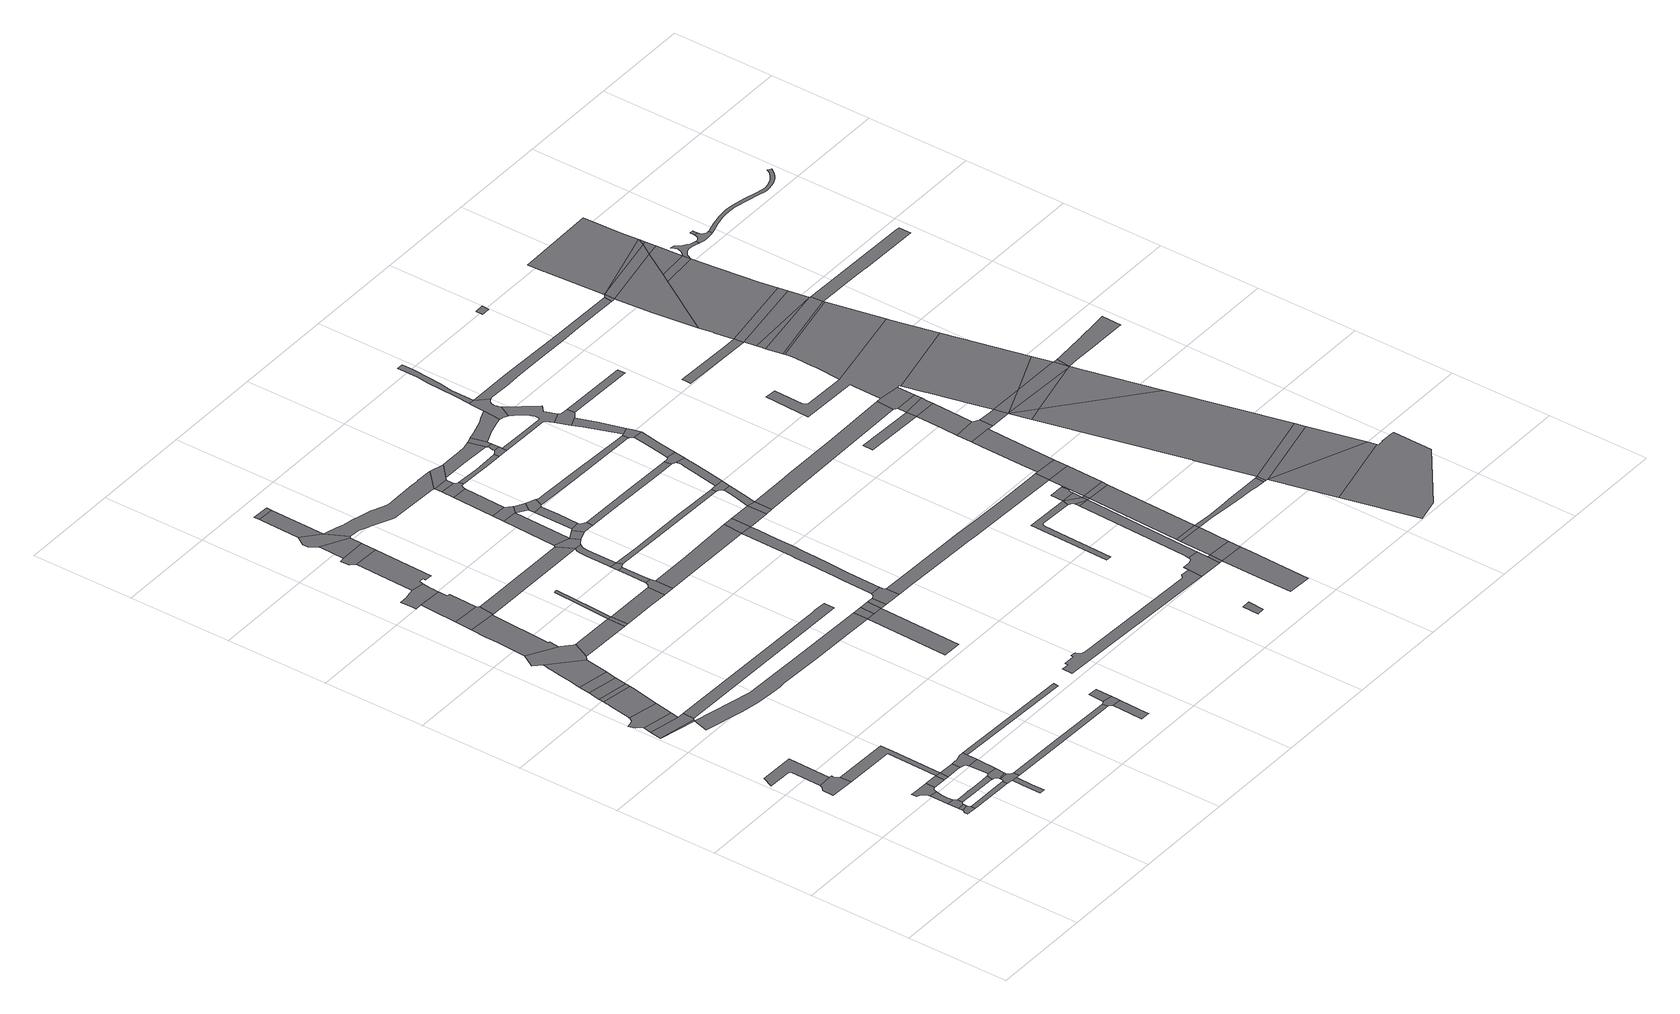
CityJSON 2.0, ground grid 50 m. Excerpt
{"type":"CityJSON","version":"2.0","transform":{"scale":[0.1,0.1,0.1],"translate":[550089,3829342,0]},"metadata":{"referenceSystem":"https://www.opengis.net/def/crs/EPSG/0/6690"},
"CityObjects":{
"road1":{"type":"Road","attributes":{"RoadStructureAttribute.sectionType":"1"},"geometry":[{"type":"MultiSurface","lod":"1","boundaries":[[[0,1,2,3,4,5,6,7]]]}]},
"road2":{"type":"Road","geometry":[{"type":"MultiSurface","lod":"1","boundaries":[[[8,9,10,7,6,11,12,13,14,15,16]]]}]},
"road3":{"type":"Road","geometry":[{"type":"MultiSurface","lod":"1","boundaries":[[[17,18,19,20,21,22,23,24]]]}]},
"road4":{"type":"Road","attributes":{"RoadStructureAttribute.sectionType":"1"},"geometry":[{"type":"MultiSurface","lod":"1","boundaries":[[[25,26,19,18]]]}]},
"road5":{"type":"Road","geometry":[{"type":"MultiSurface","lod":"1","boundaries":[[[27,26,25,28,29,30,31,32]]]}]},
"road6":{"type":"Road","attributes":{"RoadStructureAttribute.sectionType":"1"},"geometry":[{"type":"MultiSurface","lod":"1","boundaries":[[[33,34,27,32,35,36,37,38]]]}]},
"road7":{"type":"Road","geometry":[{"type":"MultiSurface","lod":"1","boundaries":[[[39,40,41,42,43,44,33,38,45,46,47,48,49]]]}]},
"road8":{"type":"Road","attributes":{"RoadStructureAttribute.sectionType":"1"},"geometry":[{"type":"MultiSurface","lod":"1","boundaries":[[[50,51,16,15,52,53,54,55]]]}]},
"road9":{"type":"Road","attributes":{"RoadStructureAttribute.sectionType":"1"},"geometry":[{"type":"MultiSurface","lod":"1","boundaries":[[[56,57,58]]]}]},
"road10":{"type":"Road","attributes":{"RoadStructureAttribute.sectionType":"1"},"geometry":[{"type":"MultiSurface","lod":"1","boundaries":[[[59,60,61,24,23,62,63,64,65,66]]]}]},
"road11":{"type":"Road","geometry":[{"type":"MultiSurface","lod":"1","boundaries":[[[67,56,58,68,69,70]]]}]},
"road12":{"type":"Road","attributes":{"RoadStructureAttribute.sectionType":"1"},"geometry":[{"type":"MultiSurface","lod":"1","boundaries":[[[71,49,48,72,73,74]]]}]},
"road13":{"type":"Road","geometry":[{"type":"MultiSurface","lod":"1","boundaries":[[[75,76,77,78,79,30,29,80,81,82,83,84,85]]]}]},
"road14":{"type":"Road","attributes":{"RoadStructureAttribute.sectionType":"1"},"geometry":[{"type":"MultiSurface","lod":"1","boundaries":[[[86,67,70,87]]]}]},
"road15":{"type":"Road","geometry":[{"type":"MultiSurface","lod":"1","boundaries":[[[88,89,90,91,92,93,86,87,94]]]}]},
"road16":{"type":"Road","geometry":[{"type":"MultiSurface","lod":"1","boundaries":[[[54,74,73,95,55]]]}]},
"road17":{"type":"Road","attributes":{"RoadStructureAttribute.sectionType":"1"},"geometry":[{"type":"MultiSurface","lod":"1","boundaries":[[[55,95,96,97,98]]]}]},
"road18":{"type":"Road","attributes":{"RoadStructureAttribute.sectionType":"1"},"geometry":[{"type":"MultiSurface","lod":"1","boundaries":[[[99,100,101,102,103,104,105,88,94,106,107]]]}]},
"road19":{"type":"Road","attributes":{"RoadStructureAttribute.sectionType":"1"},"geometry":[{"type":"MultiSurface","lod":"1","boundaries":[[[108,109,110,111,112,113]]]}]},
"road20":{"type":"Road","geometry":[{"type":"MultiSurface","lod":"1","boundaries":[[[114,115,85,84,116,117,118,119,120]]]}]},
"road21":{"type":"Road","geometry":[{"type":"MultiSurface","lod":"1","boundaries":[[[121,122,123,66,65,124,110,109,125,126,127,128,129,130]]]}]},
"road22":{"type":"Road","attributes":{"RoadStructureAttribute.sectionType":"1"},"geometry":[{"type":"MultiSurface","lod":"1","boundaries":[[[119,118,121,130]]]}]},
"road23":{"type":"Road","geometry":[{"type":"MultiSurface","lod":"1","boundaries":[[[131,99,107,132]]]}]},
"road24":{"type":"Road","attributes":{"RoadStructureAttribute.sectionType":"1"},"geometry":[{"type":"MultiSurface","lod":"1","boundaries":[[[133,131,132,134]]]}]},
"road25":{"type":"Road","attributes":{"RoadStructureAttribute.sectionType":"1"},"geometry":[{"type":"MultiSurface","lod":"1","boundaries":[[[135,136,114,120,137]]]}]},
"road26":{"type":"Road","geometry":[{"type":"MultiSurface","lod":"1","boundaries":[[[138,139,140,98,97,141,142,135,137,143,144]]]}]},
"road27":{"type":"Road","geometry":[{"type":"MultiSurface","lod":"1","boundaries":[[[145,133,134,146]]]}]},
"road28":{"type":"Road","attributes":{"RoadStructureAttribute.sectionType":"1"},"geometry":[{"type":"MultiSurface","lod":"1","boundaries":[[[147,148,149,150,151,152,145,146,153]]]}]},
"road29":{"type":"Road","geometry":[{"type":"MultiSurface","lod":"1","boundaries":[[[154,155,147,153,156,157,158,159,160]]]}]},
"road30":{"type":"Road","attributes":{"RoadStructureAttribute.sectionType":"1"},"geometry":[{"type":"MultiSurface","lod":"1","boundaries":[[[161,162,163,154,160,164,165,166,167]]]}]},
"road31":{"type":"Road","geometry":[{"type":"MultiSurface","lod":"1","boundaries":[[[168,169,161,167,170,171,172]]]}]},
"road32":{"type":"Road","attributes":{"RoadStructureAttribute.sectionType":"1"},"geometry":[{"type":"MultiSurface","lod":"1","boundaries":[[[173,127,126,174,175,176,177]]]}]},
"road33":{"type":"Road","attributes":{"RoadStructureAttribute.sectionType":"1"},"geometry":[{"type":"MultiSurface","lod":"1","boundaries":[[[178,179,180,181,168,172,182,183,184,185,186,187]]]}]},
"road34":{"type":"Road","attributes":{"RoadStructureAttribute.sectionType":"1"},"geometry":[{"type":"MultiSurface","lod":"1","boundaries":[[[188,157,156,189,190]]]}]},
"road35":{"type":"Road","geometry":[{"type":"MultiSurface","lod":"1","boundaries":[[[191,192,193,194,195,196,197,198,199,178,187,200,201,202,203]]]}]},
"road36":{"type":"Road","attributes":{"RoadStructureAttribute.sectionType":"1"},"geometry":[{"type":"MultiSurface","lod":"1","boundaries":[[[204,205,57,206,207,208,209,210,211,212,213,214,215]]]}]},
"road37":{"type":"Road","attributes":{"RoadStructureAttribute.sectionType":"1"},"geometry":[{"type":"MultiSurface","lod":"1","boundaries":[[[216,217,144,143]]]}]},
"road38":{"type":"Road","attributes":{"RoadStructureAttribute.sectionType":"1"},"geometry":[{"type":"MultiSurface","lod":"1","boundaries":[[[218,219,220,221,69,68]]]}]},
"road39":{"type":"Road","geometry":[{"type":"MultiSurface","lod":"1","boundaries":[[[190,189,222,223]]]}]},
"road40":{"type":"Road","attributes":{"RoadStructureAttribute.sectionType":"1"},"geometry":[{"type":"MultiSurface","lod":"1","boundaries":[[[224,225,191,203,226,227,228,229,230,231,232]]]}]},
"road41":{"type":"Road","attributes":{"RoadStructureAttribute.sectionType":"1"},"geometry":[{"type":"MultiSurface","lod":"1","boundaries":[[[233,234,235,236,237,238,239,240,190,223]]]}]},
"road42":{"type":"Road","geometry":[{"type":"MultiSurface","lod":"1","boundaries":[[[241,242,243,244,245,246,224,232]]]}]},
"road43":{"type":"Road","attributes":{"RoadStructureAttribute.sectionType":"1"},"geometry":[{"type":"MultiSurface","lod":"1","boundaries":[[[247,248,242,241,249]]]}]},
"road44":{"type":"Road","geometry":[{"type":"MultiSurface","lod":"1","boundaries":[[[250,251,252,253,254,247,249,255,256]]]}]},
"road45":{"type":"Road","attributes":{"RoadStructureAttribute.sectionType":"1"},"geometry":[{"type":"MultiSurface","lod":"1","boundaries":[[[223,222,257,258,259]]]}]},
"road46":{"type":"Road","attributes":{"RoadStructureAttribute.sectionType":"1"},"geometry":[{"type":"MultiSurface","lod":"1","boundaries":[[[260,261,262,263,264,265]]]}]},
"road47":{"type":"Road","geometry":[{"type":"MultiSurface","lod":"1","boundaries":[[[266,267,177,176,268,269,260,265,270,271]]]}]},
"road48":{"type":"Road","attributes":{"RoadStructureAttribute.sectionType":"1"},"geometry":[{"type":"MultiSurface","lod":"1","boundaries":[[[272,170,167,273,274,275,276]]]}]},
"road49":{"type":"Road","attributes":{"RoadStructureAttribute.sectionType":"1"},"geometry":[{"type":"MultiSurface","lod":"1","boundaries":[[[277,278,250,256,279]]]}]},
"road50":{"type":"Road","geometry":[{"type":"MultiSurface","lod":"1","boundaries":[[[280,281,266,271]]]}]},
"road51":{"type":"Road","geometry":[{"type":"MultiSurface","lod":"1","boundaries":[[[282,277,279,283,284]]]}]},
"road52":{"type":"Road","geometry":[{"type":"MultiSurface","lod":"1","boundaries":[[[285,286,287,259,258,288,289]]]}]},
"road53":{"type":"Road","attributes":{"RoadStructureAttribute.sectionType":"1"},"geometry":[{"type":"MultiSurface","lod":"1","boundaries":[[[290,291,286,285,292,293]]]}]},
"road54":{"type":"Road","geometry":[{"type":"MultiSurface","lod":"1","boundaries":[[[214,294,295,296,297]]]}]},
"road55":{"type":"Road","geometry":[{"type":"MultiSurface","lod":"1","boundaries":[[[298,290,293,299,300,301]]]}]},
"road56":{"type":"Road","geometry":[{"type":"MultiSurface","lod":"1","boundaries":[[[215,214,297,302]]]}]},
"road57":{"type":"Road","attributes":{"RoadStructureAttribute.sectionType":"1"},"geometry":[{"type":"MultiSurface","lod":"1","boundaries":[[[275,303,304,305,306,298,301,307,308,309]]]}]},
"road58":{"type":"Road","attributes":{"RoadStructureAttribute.sectionType":"1"},"geometry":[{"type":"MultiSurface","lod":"1","boundaries":[[[310,311,312,313,314,315,316,317,318,319,320,321,322,323,324,325,326,327,328,256,255,329,330,331,332,333,334,335,336,337,338,339,340]]]}]},
"road59":{"type":"Road","attributes":{"RoadStructureAttribute.sectionType":"1"},"geometry":[{"type":"MultiSurface","lod":"1","boundaries":[[[302,297,296,341]]]}]},
"road60":{"type":"Road","geometry":[{"type":"MultiSurface","lod":"1","boundaries":[[[342,276,275,309,343,344,345]]]}]},
"road61":{"type":"Road","attributes":{"RoadStructureAttribute.sectionType":"1"},"geometry":[{"type":"MultiSurface","lod":"1","boundaries":[[[346,341,296,347,348]]]}]},
"road62":{"type":"Road","attributes":{"RoadStructureAttribute.sectionType":"1"},"geometry":[{"type":"MultiSurface","lod":"1","boundaries":[[[349,350,351,342,345,352,353]]]}]},
"road63":{"type":"Road","attributes":{"RoadStructureAttribute.sectionType":"1"},"geometry":[{"type":"MultiSurface","lod":"1","boundaries":[[[354,345,344,355,356]]]}]},
"road64":{"type":"Road","attributes":{"RoadStructureAttribute.sectionType":"1"},"geometry":[{"type":"MultiSurface","lod":"1","boundaries":[[[357,289,288,358,359]]]}]},
"road65":{"type":"Road","geometry":[{"type":"MultiSurface","lod":"1","boundaries":[[[360,361,362,363,364,365,366,348,347,367,368,369,370]]]}]},
"road66":{"type":"Road","geometry":[{"type":"MultiSurface","lod":"1","boundaries":[[[371,372,351,350,349,353,373,374]]]}]},
"road67":{"type":"Road","geometry":[{"type":"MultiSurface","lod":"1","boundaries":[[[375,376,377,378,354,356,379,380]]]}]},
"road68":{"type":"Road","attributes":{"RoadStructureAttribute.sectionType":"1"},"geometry":[{"type":"MultiSurface","lod":"1","boundaries":[[[381,382,372,371,374,383]]]}]},
"road69":{"type":"Road","attributes":{"RoadStructureAttribute.sectionType":"1"},"geometry":[{"type":"MultiSurface","lod":"1","boundaries":[[[384,378,377,385,386]]]}]},
"road70":{"type":"Road","attributes":{"RoadStructureAttribute.sectionType":"1"},"geometry":[{"type":"MultiSurface","lod":"1","boundaries":[[[387,373,353,388,389]]]}]},
"road71":{"type":"Road","geometry":[{"type":"MultiSurface","lod":"1","boundaries":[[[390,382,381,383,391,392,393,394,395,396]]]}]},
"road72":{"type":"Road","geometry":[{"type":"MultiSurface","lod":"1","boundaries":[[[389,388,384,386,397,398,399]]]}]},
"road73":{"type":"Road","attributes":{"RoadStructureAttribute.sectionType":"1"},"geometry":[{"type":"MultiSurface","lod":"1","boundaries":[[[400,390,396,401,402]]]}]},
"road74":{"type":"Road","attributes":{"RoadStructureAttribute.sectionType":"1"},"geometry":[{"type":"MultiSurface","lod":"1","boundaries":[[[358,403,404,405,406,407,408,409,360,370,410,411,412,413,414,415,416,417,418,419,420]]]}]},
"road75":{"type":"Road","attributes":{"RoadStructureAttribute.sectionType":"1"},"geometry":[{"type":"MultiSurface","lod":"1","boundaries":[[[421,422,301,300,423,424,425,426]]]}]},
"road76":{"type":"Road","geometry":[{"type":"MultiSurface","lod":"1","boundaries":[[[340,339,427,400,402,428,429,430]]]}]},
"road77":{"type":"Road","attributes":{"RoadStructureAttribute.sectionType":"1"},"geometry":[{"type":"MultiSurface","lod":"1","boundaries":[[[431,432,433,434,435,436,437,438,439,440,441,442,443,444,445]]]}]},
"road78":{"type":"Road","geometry":[{"type":"MultiSurface","lod":"1","boundaries":[[[359,358,420,446]]]}]},
"road79":{"type":"Road","attributes":{"RoadStructureAttribute.sectionType":"1"},"geometry":[{"type":"MultiSurface","lod":"1","boundaries":[[[447,394,393,448,449,450]]]}]},
"road80":{"type":"Road","attributes":{"RoadStructureAttribute.sectionType":"1"},"geometry":[{"type":"MultiSurface","lod":"1","boundaries":[[[451,452,453,454,455,430,429,456,457,458]]]}]},
"road81":{"type":"Road","attributes":{"RoadStructureAttribute.sectionType":"1"},"geometry":[{"type":"MultiSurface","lod":"1","boundaries":[[[459,380,379,460,461,462,463]]]}]},
"road82":{"type":"Road","attributes":{"RoadStructureAttribute.sectionType":"1"},"geometry":[{"type":"MultiSurface","lod":"1","boundaries":[[[446,420,464,465]]]}]},
"road83":{"type":"Road","geometry":[{"type":"MultiSurface","lod":"1","boundaries":[[[465,464,466,467]]]}]},
"road84":{"type":"Road","attributes":{"RoadStructureAttribute.sectionType":"1"},"geometry":[{"type":"MultiSurface","lod":"1","boundaries":[[[468,469,470,471,399,398,472,473,474,475,476]]]}]},
"road85":{"type":"Road","geometry":[{"type":"MultiSurface","lod":"1","boundaries":[[[477,478,479,450,449,480,481]]]}]},
"road86":{"type":"Road","attributes":{"RoadStructureAttribute.sectionType":"1"},"geometry":[{"type":"MultiSurface","lod":"1","boundaries":[[[482,483,484,485,478,477]]]}]},
"road87":{"type":"Road","geometry":[{"type":"MultiSurface","lod":"1","boundaries":[[[486,487,488,489]]]}]},
"road88":{"type":"Road","geometry":[{"type":"MultiSurface","lod":"1","boundaries":[[[490,491,492,451,458,483,482,493]]]}]},
"road89":{"type":"Road","attributes":{"RoadStructureAttribute.sectionType":"1"},"geometry":[{"type":"MultiSurface","lod":"1","boundaries":[[[494,495,496,465,467,497,498]]]}]},
"road90":{"type":"Road","geometry":[{"type":"MultiSurface","lod":"1","boundaries":[[[499,426,425,500,501,502,494,498,503,504,505]]]}]},
"road91":{"type":"Road","attributes":{"RoadStructureAttribute.sectionType":"1"},"geometry":[{"type":"MultiSurface","lod":"1","boundaries":[[[506,507,508,509,510,511,512,513,368,367,514,515,516,517,518,519,520,521]]]}]},
"road92":{"type":"Road","attributes":{"RoadStructureAttribute.sectionType":"1"},"geometry":[{"type":"MultiSurface","lod":"1","boundaries":[[[522,523,524,525,526,490,493,527,528,529,530,531]]]}]},
"road93":{"type":"Road","attributes":{"RoadStructureAttribute.sectionType":"1"},"geometry":[{"type":"MultiSurface","lod":"1","boundaries":[[[532,533,534,535,505,504,536,537,538,539,540,541,542]]]}]},
"road94":{"type":"Road","geometry":[{"type":"MultiSurface","lod":"1","boundaries":[[[543,544,545,463,462,546,532,542,547]]]}]},
"road95":{"type":"Road","attributes":{"RoadStructureAttribute.sectionType":"1"},"geometry":[{"type":"MultiSurface","lod":"1","boundaries":[[[548,549,550,551,552,553,554,555,556,557,558,559,481,480,560,561,562,563,564,565]]]}]},
"road96":{"type":"Road","attributes":{"RoadStructureAttribute.sectionType":"1"},"geometry":[{"type":"MultiSurface","lod":"1","boundaries":[[[566,567,568,569,570,445,444,571,572,573]]]}]},
"road97":{"type":"Road","attributes":{"RoadStructureAttribute.sectionType":"1"},"geometry":[{"type":"MultiSurface","lod":"1","boundaries":[[[574,575,576,543,547,577,578]]]}]},
"road98":{"type":"Road","geometry":[{"type":"MultiSurface","lod":"1","boundaries":[[[579,580,522,531,581,582,552,551,583,584,585,586,587,588,589,590,591]]]}]},
"road99":{"type":"Road","geometry":[{"type":"MultiSurface","lod":"1","boundaries":[[[572,571,592,593]]]}]},
"road100":{"type":"Road","attributes":{"RoadStructureAttribute.sectionType":"1"},"geometry":[{"type":"MultiSurface","lod":"1","boundaries":[[[592,594,595,596,597,598]]]}]},
"road101":{"type":"Road","attributes":{"RoadStructureAttribute.sectionType":"1"},"geometry":[{"type":"MultiSurface","lod":"1","boundaries":[[[599,600,601,602,603,604,605,606]]]}]},
"road102":{"type":"Road","attributes":{"RoadStructureAttribute.sectionType":"1"},"geometry":[{"type":"MultiSurface","lod":"1","boundaries":[[[607,608,609,610,611,612]]]}]},
"road103":{"type":"Road","geometry":[{"type":"MultiSurface","lod":"1","boundaries":[[[613,612,611,476,475,614,615,574,578]]]}]},
"road104":{"type":"Road","geometry":[{"type":"MultiSurface","lod":"1","boundaries":[[[616,565,564,609,608,617,618,619]]]}]},
"road105":{"type":"Road","attributes":{"RoadStructureAttribute.sectionType":"1"},"geometry":[{"type":"MultiSurface","lod":"1","boundaries":[[[620,621,622,623,624,625,626,627,628,629,630,631,632,579,591]]]}]},
"road106":{"type":"Road","geometry":[{"type":"MultiSurface","lod":"1","boundaries":[[[593,592,598,633]]]}]},
"road107":{"type":"Road","attributes":{"RoadStructureAttribute.sectionType":"1"},"geometry":[{"type":"MultiSurface","lod":"1","boundaries":[[[634,635,566,573,636,637]]]}]},
"road108":{"type":"Road","attributes":{"RoadStructureAttribute.sectionType":"1"},"geometry":[{"type":"MultiSurface","lod":"1","boundaries":[[[638,593,633,639,640]]]}]},
"road109":{"type":"Road","geometry":[{"type":"MultiSurface","lod":"1","boundaries":[[[641,638,640,642]]]}]},
"road110":{"type":"Road","attributes":{"RoadStructureAttribute.sectionType":"1"},"geometry":[{"type":"MultiSurface","lod":"1","boundaries":[[[643,644,645,467,466,646,647,648]]]}]},
"road111":{"type":"Road","attributes":{"RoadStructureAttribute.sectionType":"1"},"geometry":[{"type":"MultiSurface","lod":"1","boundaries":[[[606,605,649,650,651,637,652]]]}]},
"road112":{"type":"Road","geometry":[{"type":"MultiSurface","lod":"1","boundaries":[[[651,634,637]]]}]},
"road113":{"type":"Road","geometry":[{"type":"MultiSurface","lod":"1","boundaries":[[[606,652,653]]]}]},
"road114":{"type":"Road","attributes":{"RoadStructureAttribute.sectionType":"1"},"geometry":[{"type":"MultiSurface","lod":"1","boundaries":[[[654,641,642,655]]]}]},
"road115":{"type":"Road","geometry":[{"type":"MultiSurface","lod":"1","boundaries":[[[656,657,658,659,606,653]]]}]},
"road116":{"type":"Road","attributes":{"RoadStructureAttribute.sectionType":"1"},"geometry":[{"type":"MultiSurface","lod":"1","boundaries":[[[652,637,654,660]]]}]},
"road117":{"type":"Road","attributes":{"RoadStructureAttribute.sectionType":"1"},"geometry":[{"type":"MultiSurface","lod":"1","boundaries":[[[661,662,663,619,618]]]}]},
"road118":{"type":"Road","geometry":[{"type":"MultiSurface","lod":"1","boundaries":[[[660,654,655,664]]]}]},
"road119":{"type":"Road","attributes":{"RoadStructureAttribute.sectionType":"1"},"geometry":[{"type":"MultiSurface","lod":"1","boundaries":[[[520,660,664,665]]]}]},
"road120":{"type":"Road","geometry":[{"type":"MultiSurface","lod":"1","boundaries":[[[521,520,665,666,667]]]}]},
"road121":{"type":"Road","attributes":{"RoadStructureAttribute.sectionType":"1"},"geometry":[{"type":"MultiSurface","lod":"1","boundaries":[[[668,669,670,671,672,673,642,640,674,675,676,677,678,679,680,681]]]}]},
"road122":{"type":"Road","attributes":{"RoadStructureAttribute.sectionType":"1"},"geometry":[{"type":"MultiSurface","lod":"1","boundaries":[[[682,683,684,685]]]}]},
"road123":{"type":"Road","attributes":{"RoadStructureAttribute.sectionType":"1"},"geometry":[{"type":"MultiSurface","lod":"1","boundaries":[[[686,687,688,689,667,666,690,691]]]}]},
"road124":{"type":"Road","attributes":{"RoadStructureAttribute.sectionType":"1"},"geometry":[{"type":"MultiSurface","lod":"1","boundaries":[[[692,693,591,590,694,695,696,697,698,699,700,701,702,703]]]}]},
"road125":{"type":"Road","geometry":[{"type":"MultiSurface","lod":"1","boundaries":[[[704,705,686,691,706,707,708]]]}]},
"road126":{"type":"Road","attributes":{"RoadStructureAttribute.sectionType":"1"},"geometry":[{"type":"MultiSurface","lod":"1","boundaries":[[[684,709,705,704,710,711,712]]]}]},
"road127":{"type":"Road","geometry":[{"type":"MultiSurface","lod":"1","boundaries":[[[713,714,685,684,712]]]}]},
"road128":{"type":"Road","attributes":{"RoadStructureAttribute.sectionType":"1"},"geometry":[{"type":"MultiSurface","lod":"1","boundaries":[[[715,681,680,716]]]}]},
"road129":{"type":"Road","attributes":{"RoadStructureAttribute.sectionType":"1"},"geometry":[{"type":"MultiSurface","lod":"1","boundaries":[[[717,685,714,718]]]}]},
"road130":{"type":"Road","attributes":{"RoadStructureAttribute.sectionType":"1"},"geometry":[{"type":"MultiSurface","lod":"1","boundaries":[[[719,720,721,722,723,724,725]]]}]},
"road131":{"type":"Road","geometry":[{"type":"MultiSurface","lod":"1","boundaries":[[[726,727,648,647,717,718,728]]]}]},
"road132":{"type":"Road","geometry":[{"type":"MultiSurface","lod":"1","boundaries":[[[729,730,731,732,733]]]}]},
"road133":{"type":"Road","attributes":{"RoadStructureAttribute.sectionType":"1"},"geometry":[{"type":"MultiSurface","lod":"1","boundaries":[[[734,708,707,735,736,737]]]}]},
"road134":{"type":"Road","geometry":[{"type":"MultiSurface","lod":"1","boundaries":[[[738,736,739,740,741]]]}]},
"road135":{"type":"Road","attributes":{"RoadStructureAttribute.sectionType":"1"},"geometry":[{"type":"MultiSurface","lod":"1","boundaries":[[[737,736,742]]]}]},
"road136":{"type":"Road","geometry":[{"type":"MultiSurface","lod":"1","boundaries":[[[743,744,745,746,747,748,749,726,728,750,751,752,753,754,755,756]]]}]},
"road137":{"type":"Road","attributes":{"function":"1"},"geometry":[{"type":"MultiSurface","lod":"1","boundaries":[[[757,758,759,760]]]}]},
"road138":{"type":"Road","geometry":[{"type":"MultiSurface","lod":"1","boundaries":[[[761,762,763,759,758,764,765,766,767,768,769]]]}]},
"road139":{"type":"Road","geometry":[{"type":"MultiSurface","lod":"1","boundaries":[[[770,715,716,757,771]]]}]},
"road140":{"type":"Road","attributes":{"function":"2","RoadStructureAttribute.sectionType":"1"},"geometry":[{"type":"MultiSurface","lod":"1","boundaries":[[[771,757,760]]]}]},
"road141":{"type":"Road","attributes":{"function":"1"},"geometry":[{"type":"MultiSurface","lod":"1","boundaries":[[[741,740,739,772,773,715,770,774]]]}]},
"road142":{"type":"Road","geometry":[{"type":"MultiSurface","lod":"1","boundaries":[[[736,738,741,775,776]]]}]},
"road143":{"type":"Road","attributes":{"RoadStructureAttribute.sectionType":"1"},"geometry":[{"type":"MultiSurface","lod":"1","boundaries":[[[777,778,703,702,779,780]]]}]},
"road144":{"type":"Road","geometry":[{"type":"MultiSurface","lod":"1","boundaries":[[[742,736,776,781,782]]]}]},
"road145":{"type":"Road","attributes":{"function":"1"},"geometry":[{"type":"MultiSurface","lod":"1","boundaries":[[[753,752,783,784,785,786,737,742,787]]]}]},
"road146":{"type":"Road","geometry":[{"type":"MultiSurface","lod":"1","boundaries":[[[788,789,777]]]}]},
"road147":{"type":"Road","attributes":{"function":"2"},"geometry":[{"type":"MultiSurface","lod":"1","boundaries":[[[776,775,741,774,790,791,792]]]}]},
"road148":{"type":"Road","attributes":{"function":"1"},"geometry":[{"type":"MultiSurface","lod":"1","boundaries":[[[793,794,795,796,797,798,799,756,755]]]}]},
"road149":{"type":"Road","attributes":{"function":"1"},"geometry":[{"type":"MultiSurface","lod":"1","boundaries":[[[800,801,794,793]]]}]},
"road150":{"type":"Road","attributes":{"RoadStructureAttribute.sectionType":"1"},"geometry":[{"type":"MultiSurface","lod":"1","boundaries":[[[802,803,804,801,800,805]]]}]},
"road151":{"type":"Road","geometry":[{"type":"MultiSurface","lod":"1","boundaries":[[[802,806,807,803]]]}]},
"road152":{"type":"Road","attributes":{"function":"2"},"geometry":[{"type":"MultiSurface","lod":"1","boundaries":[[[787,742,782]]]}]},
"road153":{"type":"Road","attributes":{"function":"2","RoadStructureAttribute.sectionType":"1"},"geometry":[{"type":"MultiSurface","lod":"1","boundaries":[[[808,809,806,802]]]}]},
"road154":{"type":"Road","geometry":[{"type":"MultiSurface","lod":"1","boundaries":[[[810,725,724,809,808]]]}]},
"road155":{"type":"Road","geometry":[{"type":"MultiSurface","lod":"1","boundaries":[[[811,780,812,813,814,815,816]]]}]},
"road156":{"type":"Road","attributes":{"function":"2"},"geometry":[{"type":"MultiSurface","lod":"1","boundaries":[[[817,818,819,820,815,814,821,822,823,725,810]]]}]},
"road157":{"type":"Road","geometry":[{"type":"MultiSurface","lod":"1","boundaries":[[[781,776,792]]]}]},
"road158":{"type":"Road","attributes":{"RoadStructureAttribute.sectionType":"1"},"geometry":[{"type":"MultiSurface","lod":"1","boundaries":[[[824,825,782,781,826]]]}]},
"road159":{"type":"Road","geometry":[{"type":"MultiSurface","lod":"1","boundaries":[[[827,788,777,780,811,828]]]}]},
"road160":{"type":"Road","attributes":{"function":"1"},"geometry":[{"type":"MultiSurface","lod":"1","boundaries":[[[829,788,827]]]}]},
"road161":{"type":"Road","attributes":{"function":"1"},"geometry":[{"type":"MultiSurface","lod":"1","boundaries":[[[830,831,832,833,834,835,836,837,789,788,829]]]}]},
"road162":{"type":"Road","attributes":{"RoadStructureAttribute.sectionType":"1"},"geometry":[{"type":"MultiSurface","lod":"1","boundaries":[[[838,816,815,820]]]}]},
"road163":{"type":"Road","geometry":[{"type":"MultiSurface","lod":"1","boundaries":[[[839,811,816,838]]]}]},
"road164":{"type":"Road","attributes":{"RoadStructureAttribute.sectionType":"1"},"geometry":[{"type":"MultiSurface","lod":"1","boundaries":[[[840,841,842,843,844,845,846,847,848,826,781,849,850,851,852,853]]]}]},
"road165":{"type":"Road","geometry":[{"type":"MultiSurface","lod":"1","boundaries":[[[854,827,828,811,839]]]}]},
"road166":{"type":"Road","geometry":[{"type":"MultiSurface","lod":"1","boundaries":[[[829,827,854]]]}]},
"road167":{"type":"Road","geometry":[{"type":"MultiSurface","lod":"1","boundaries":[[[855,856,857,858,859,860,861,862,863,864,865,866,867,868,869,838,820,870,871,872,873,874,875,876,877,878,879]]]}]},
"road168":{"type":"Road","geometry":[{"type":"MultiSurface","lod":"1","boundaries":[[[880,881,882,883,884,885,886,887,888,889,879,878,890,891,892,893,894,895,896,897,898,899,900,901,902,903,904]]]}]},
"road169":{"type":"Road","geometry":[{"type":"MultiSurface","lod":"1","boundaries":[[[905,906,907,880,904]]]}]},
"road170":{"type":"Road","attributes":{"RoadStructureAttribute.sectionType":"1"},"geometry":[{"type":"MultiSurface","lod":"1","boundaries":[[[908,909,910,805,800,911,912,913,914,915,916]]]}]},
"road171":{"type":"Road","attributes":{"RoadStructureAttribute.sectionType":"1"},"geometry":[{"type":"MultiSurface","lod":"1","boundaries":[[[917,918,919,920,921,922,923,924,925,926,927,928,929,930,931,932,933,934,935,895,894,936,937,938,939,940,941,942,943,944,945,946,947,948,949,950,951,952,953]]]}]}
},
"vertices":[
[214,1136,0],[43,1141,0],[19,1085,0],[132,1082,0],[142,1077,0],[144,1071,0],[140,922,0],[207,925,0],
[222,905,0],[220,912,0],[221,923,0],[135,910,0],[118,894,0],[116,839,0],[182,836,0],[235,834,0],[236,889,0],
[387,340,0],[384,348,0],[351,342,0],[349,336,0],[343,332,0],[343,312,0],[391,310,0],[392,333,0],
[386,365,0],[351,365,0],
[351,419,0],[388,374,0],[397,378,0],[395,404,0],[390,410,0],[386,418,0],
[352,512,0],[352,472,0],[383,441,0],[383,447,0],[383,474,0],[389,506,0],
[352,579,0],[316,580,0],[315,554,0],[328,549,0],[340,539,0],[348,528,0],[392,519,0],[393,521,0],[398,529,0],[409,532,0],[411,577,0],
[510,823,0],[511,883,0],[485,829,0],[485,823,0],[480,577,0],[505,574,0],
[12,1650,0],[195,1608,0],[197,1615,0],
[531,330,0],[509,330,0],[403,332,0],[417,309,0],[516,307,0],[560,306,0],[610,305,0],[610,328,0],
[24,1709,0],[208,1623,0],[209,1677,0],[173,1678,0],
[421,577,0],[454,531,0],[477,531,0],[477,575,0],
[567,402,0],[502,403,0],[468,404,0],[437,404,0],[405,405,0],[473,376,0],[487,376,0],[502,375,0],[594,373,0],[597,373,0],[603,402,0],
[33,1749,0],[181,1720,0],
[52,1838,0],[40,1820,0],[32,1816,0],[3,1809,0],[11,1776,0],[25,1764,0],[199,1809,0],
[504,530,0],
[566,529,0],[584,529,0],[586,571,0],
[78,1992,0],[75,1972,0],[74,1966,0],[71,1950,0],[67,1928,0],[54,1848,0],[52,1840,0],[227,1951,0],[229,1966,0],
[665,221,0],[667,299,0],[640,299,0],[639,243,0],[637,155,0],[664,154,0],
[617,408,0],[612,404,0],[611,371,0],[619,360,0],[620,350,0],[663,359,0],[665,405,0],
[621,347,0],[620,335,0],[616,330,0],[635,304,0],[673,299,0],[686,299,0],[687,327,0],[674,333,0],[668,338,0],[664,346,0],
[82,2018,0],[234,1992,0],
[92,2076,0],[244,2050,0],
[616,506,0],[618,417,0],[670,504,0],
[652,581,0],[616,570,0],[608,571,0],[601,525,0],[611,521,0],[672,555,0],[673,580,0],
[102,2132,0],[254,2105,0],
[138,2343,0],[130,2310,0],[130,2307,0],[124,2268,0],[120,2246,0],[112,2191,0],[274,2221,0],
[144,2445,0],[103,2379,0],[291,2236,0],[332,2320,0],[325,2327,0],[282,2365,0],[277,2369,0],
[159,2730,0],[153,2649,0],[152,2590,0],[281,2418,0],[275,2418,0],[292,2721,0],[299,2720,0],
[164,2816,0],[162,2787,0],[307,2796,0],[305,2798,0],[298,2807,0],
[977,320,0],[1005,290,0],[1275,285,0],[1292,286,0],[1287,313,0],
[174,3001,0],[168,2881,0],[167,2863,0],[166,2848,0],[303,2909,0],[303,2920,0],[303,2923,0],[305,2949,0],[289,2949,0],[291,2996,0],
[545,2318,0],[553,2231,0],[555,2318,0],
[234,3089,0],[191,3082,0],[189,3082,0],[185,3081,0],[162,3080,0],[138,3078,0],[141,3021,0],[142,3001,0],[169,3002,0],[291,3007,0],[293,3029,0],[294,3041,0],[299,3080,0],
[805,1531,0],[491,1541,0],[173,1532,0],[366,1486,0],[455,1472,0],[536,1465,0],[596,1463,0],[628,1464,0],[841,1456,0],[1091,1451,0],[1190,1448,0],[1192,1520,0],
[1284,536,0],[1285,561,0],
[1171,1605,0],[1172,1659,0],[1112,1660,0],[1093,1660,0],
[573,2231,0],[575,2316,0],
[245,3383,0],[234,3094,0],[300,3090,0],[302,3102,0],[328,3102,0],[327,3088,0],[343,3088,0],[363,3087,0],[372,3379,0],
[575,2328,0],[579,2415,0],[587,2606,0],[587,2608,0],[579,2607,0],[572,2605,0],[563,2468,0],[555,2328,0],
[374,3452,0],[246,3450,0],[234,3449,0],[223,3449,0],[224,3407,0],[236,3393,0],
[251,3580,0],[250,3562,0],[376,3514,0],
[253,3691,0],[224,3645,0],[221,3642,0],[222,3617,0],[223,3615,0],[384,3519,0],[333,3620,0],
[744,2228,0],[829,2227,0],[830,2313,0],
[1307,271,0],[1304,176,0],[1302,120,0],[1349,119,0],[1349,134,0],[1354,269,0],
[1307,321,0],[1304,316,0],[1300,283,0],[1302,278,0],[1355,286,0],[1355,313,0],
[403,2795,0],[351,2720,0],[868,2715,0],[870,2715,0],[829,2791,0],
[257,3892,0],[257,3882,0],[340,3890,0],
[1356,394,0],[1310,395,0],
[257,3919,0],[341,3917,0],[259,3919,0],
[880,2338,0],[852,2338,0],[845,2323,0],[884,2227,0],[885,2313,0],
[852,2481,0],[851,2411,0],[877,2381,0],[878,2481,0],
[1178,1041,0],[1271,1038,0],[1283,1446,0],[1237,1447,0],
[852,2521,0],[883,2488,0],[898,2494,0],[890,2521,0],
[1239,1519,0],
[858,2701,0],[856,2681,0],[854,2643,0],[853,2538,0],[889,2666,0],[891,2691,0],[903,2714,0],
[906,3522,0],[901,3522,0],[864,3522,0],[862,3522,0],[840,3522,0],[825,3523,0],[660,3523,0],[630,3533,0],[585,3552,0],[583,3553,0],[527,3570,0],[517,3572,0],[492,3578,0],[482,3580,0],[434,3590,0],[416,3596,0],[403,3599,0],[351,3615,0],[336,3619,0],[395,3518,0],[441,3516,0],[486,3496,0],[489,3495,0],[496,3492,0],[588,3451,0],[605,3446,0],[624,3444,0],[837,3436,0],[847,3436,0],[855,3435,0],[945,3521,0],
[1285,1518,0],
[836,2801,0],[913,2724,0],[933,2736,0],[911,2776,0],
[1308,1517,0],[1318,1446,0],[1317,1517,0],
[869,3066,0],[868,3066,0],[846,3066,0],[911,2787,0],[922,3063,0],
[961,2802,0],[955,2744,0],[985,2754,0],
[1097,2313,0],[1363,2222,0],[1370,2316,0],
[1342,1538,0],[1341,1536,0],[1338,1530,0],[1335,1526,0],[1331,1523,0],[1324,1519,0],[1322,1518,0],[1404,1443,0],[1405,1510,0],[1398,1516,0],[1398,1538,0],
[868,3125,0],[849,3126,0],[953,3097,0],[925,3123,0],
[1035,2790,0],[1020,2802,0],[1017,2812,0],[971,2807,0],[1042,2753,0],[1043,2785,0],
[863,3333,0],[857,3333,0],[933,3330,0],
[972,3000,0],[1019,2917,0],[1018,3000,0],
[962,3089,0],[972,3030,0],[1000,3069,0],
[859,3394,0],[940,3346,0],[944,3354,0],[959,3356,0],[954,3379,0],[944,3379,0],[935,3391,0],
[1023,3007,0],[1030,3010,0],[1047,3049,0],
[861,3430,0],[937,3428,0],[937,3429,0],
[1358,1962,0],[1356,1941,0],[1354,1866,0],[1353,1812,0],[1350,1731,0],[1348,1683,0],[1343,1546,0],[1398,1572,0],[1401,1669,0],[1403,1714,0],[1408,1816,0],[1413,1926,0],[1414,1934,0],[1415,1963,0],[1415,1981,0],[1417,2081,0],[1421,2181,0],[1421,2218,0],
[1318,2510,0],[1018,2515,0],[1138,2488,0],[1443,2481,0],[1535,2480,0],[1536,2503,0],
[860,3431,0],[939,3431,0],[949,3441,0],[1013,3502,0],
[2252,575,0],[2207,578,0],[2192,561,0],[1544,586,0],[1522,589,0],[1512,605,0],[1511,614,0],[1484,616,0],[1482,603,0],[1425,604,0],[1425,588,0],[1388,590,0],[1386,539,0],[2250,505,0],[2254,602,0],
[1421,2315,0],
[1072,3373,0],[1144,3351,0],[1199,3350,0],[1199,3374,0],
[1202,3513,0],[1165,3503,0],[1130,3501,0],[1080,3503,0],[1043,3502,0],[1074,3440,0],[1202,3433,0],[1221,3432,0],
[1330,2780,0],[1185,2751,0],[1490,2742,0],[1580,2740,0],[1573,2775,0],
[1533,2219,0],[1531,2315,0],
[1570,2219,0],[1570,2306,0],
[1585,3023,0],[1313,3033,0],[1110,3041,0],[1063,3043,0],[1040,3010,0],[1310,3000,0],[1605,2993,0],[1618,2993,0],[1620,3021,0],
[1252,3389,0],[1222,3389,0],[1212,3381,0],[1251,3349,0],[1252,3372,0],
[1251,3427,0],[1226,3427,0],[1226,3419,0],[1221,3399,0],
[2221,242,0],[2180,240,0],[2176,162,0],[2213,163,0],
[1231,3521,0],[1219,3518,0],[1205,3514,0],[1251,3449,0],
[1559,2456,0],[1561,2448,0],[1554,2403,0],[1584,2375,0],[1599,2457,0],
[1550,2503,0],[1546,2475,0],[1553,2470,0],[1558,2465,0],[1600,2462,0],[1608,2501,0],[1563,2503,0],
[2377,1484,0],[2163,1486,0],[1919,1496,0],[1900,1496,0],[1796,1500,0],[1660,1504,0],[1568,1506,0],[1435,1509,0],[1501,1441,0],[1613,1438,0],[1771,1433,0],[1874,1430,0],[1918,1428,0],[2119,1421,0],[2416,1411,0],[2419,1482,0],
[1417,3588,0],[1414,3587,0],[1367,3566,0],[1342,3555,0],[1270,3532,0],[1318,3477,0],[1385,3496,0],[1390,3497,0],[1408,3501,0],[1409,3501,0],
[1600,2733,0],[1603,2710,0],[1600,2693,0],[1591,2640,0],[1624,2596,0],[1638,2678,0],[1640,2687,0],[1640,2689,0],[1643,2708,0],[1643,2710,0],[1645,2721,0],
[1607,2783,0],[1603,2778,0],[1595,2775,0],[1593,2735,0],[1653,2776,0],
[1561,3387,0],[1588,3413,0],[1536,3477,0],[1482,3544,0],[1451,3484,0],[1481,3452,0],[1504,3424,0],[1511,3402,0],[1514,3392,0],[1512,3369,0],[1497,3367,0],[1402,3368,0],[1439,3346,0],[1494,3344,0],[1502,3344,0],[1509,3339,0],[1524,3304,0],[1580,3328,0],
[2322,624,0],[2319,615,0],[2313,608,0],[2304,603,0],[2293,601,0],[2370,500,0],[2373,565,0],[2375,621,0],
[1638,2976,0],[1629,2916,0],[1613,2818,0],[1667,2874,0],[1686,2974,0],
[1422,3667,0],[1421,3658,0],[1425,3496,0],[1427,3495,0],[1478,3552,0],[1475,3565,0],[1474,3575,0],[1475,3584,0],[1478,3594,0],[1482,3603,0],[1488,3608,0],[1501,3613,0],[1451,3666,0],
[2387,500,0],[2389,563,0],
[2382,314,0],[2382,144,0],[2498,140,0],[2508,443,0],[2510,495,0],
[2118,1285,0],[2107,890,0],[2135,889,0],[2145,1240,0],[2151,1250,0],[2161,1254,0],[2322,1248,0],[2332,1278,0],
[1634,3153,0],[1601,3255,0],[1552,3235,0],[1571,3190,0],[1630,3028,0],[1668,3040,0],
[1675,3016,0],[1623,2991,0],[1630,2986,0],
[1593,3316,0],[1613,3264,0],[1630,3276,0],[1630,3315,0],
[1453,3781,0],[1464,3849,0],[1469,3916,0],[1475,3987,0],[1475,3996,0],[1476,4051,0],[1444,4050,0],[1445,4016,0],[1444,3987,0],[1443,3949,0],[1437,3886,0],[1432,3824,0],[1428,3741,0],
[2512,558,0],
[2345,1202,0],[2323,647,0],[2376,644,0],[2398,1200,0],
[2394,719,0],[2517,706,0],[2518,715,0],
[2395,741,0],[2518,738,0],
[2115,2306,0],[1812,2308,0],[1781,2307,0],[1809,2220,0],[2429,2224,0],[2435,2309,0],
[2335,1242,0],[2343,1235,0],[2346,1226,0],[2400,1229,0],
[2401,1276,0],
[2410,1200,0],[2532,1196,0],
[2402,1301,0],[2409,1301,0],[2409,1341,0],[2334,1342,0],
[2411,1229,0],
[1977,3271,0],[1976,3290,0],[1975,3309,0],
[2533,1225,0],
[2539,1407,0],
[2541,1478,0],[2431,1482,0],
[2882,729,0],[2858,728,0],[2768,730,0],[2695,729,0],[2610,731,0],[2536,736,0],[2536,714,0],[2595,711,0],[2690,704,0],[2793,695,0],[2855,691,0],[2882,689,0],[2929,685,0],[2933,729,0],
[2155,2176,0],[2153,2126,0],[2446,2116,0],[2446,2166,0],
[2439,1827,0],[2437,1771,0],[2435,1719,0],[2433,1543,0],[2549,1752,0],[2552,1824,0],
[2024,3654,0],[1674,3663,0],[1515,3616,0],[1588,3615,0],[1614,3615,0],[1712,3616,0],[1849,3613,0],[2007,3612,0],[2092,3613,0],[2217,3611,0],[2344,3610,0],[2351,3650,0],
[2553,1908,0],[2441,1902,0],[2553,1824,0],[2581,1823,0],[2582,1890,0],
[2442,1973,0],[2553,1913,0],[2555,1974,0],[2560,2113,0],
[2561,2150,0],[2562,2174,0],
[2945,729,0],[2943,683,0],
[2447,2212,0],[2562,2209,0],
[2375,3046,0],[2080,3053,0],[2079,3028,0],[2079,3008,0],[2380,3001,0],[2437,2999,0],[2434,3044,0],
[2459,2309,0],[2456,2309,0],[2564,2300,0],
[1957,4023,0],[1956,3989,0],[1977,3988,0],[1999,3988,0],[2001,4023,0],
[2651,1887,0],[2681,1822,0],[2689,1822,0],[2674,1886,0],
[2788,1739,0],[2713,1720,0],[2788,1738,0],[2789,1738,0],
[2839,1884,0],
[2254,2531,0],[2237,2549,0],[2242,2696,0],[2187,2698,0],[2179,2478,0],[2464,2469,0],[2463,2444,0],[2570,2302,0],[2578,2304,0],[2580,2294,0],[2973,2383,0],[2923,2603,0],[2920,2617,0],[2465,2524,0],
[2955,682,0],[3028,370,0],[3418,461,0],[3409,500,0],
[3450,454,0],[3427,452,0],[3420,451,0],[3114,3,0],[3228,30,0],[3525,258,0],[3528,453,0],[3522,455,0],[3450,457,0],
[3334,820,0],[3345,773,0],
[2879,1012,0],[2879,1009,0],[3199,1396,0],
[2790,1738,0],[3084,1807,0],
[2365,3661,0],[2359,3657,0],[2358,3610,0],[2366,3610,0],
[3102,1812,0],[3087,1882,0],
[2606,2182,0],[2610,2162,0],[2654,1975,0],[2672,1894,0],[3065,1979,0],
[2381,3665,0],[2365,3662,0],
[3119,1741,0],[3118,1742,0],[3103,1807,0],
[2864,2892,0],[2473,2810,0],[2477,2788,0],[2477,2758,0],[2474,2674,0],[2474,2672,0],[2474,2647,0],
[2862,2901,0],[2471,2819,0],
[2851,2962,0],[2457,2899,0],[2467,2836,0],[2857,2962,0],
[2452,2941,0],[2454,2916,0],
[2835,3061,0],[2441,2999,0],
[2828,3107,0],
[2700,3676,0],[2366,3609,0],[2381,3431,0],[2409,3211,0],[2591,3501,0],[2619,3546,0],
[2814,3199,0],[2805,3268,0],[2789,3401,0],[2777,3516,0],[2420,3139,0],[2420,3138,0],[2431,3062,0],
[3107,1880,0],[3095,1881,0],[3111,1880,0],
[2739,3737,0],[2738,3736,0],
[2758,3772,0],
[2751,3868,0],[2744,4002,0],[2744,4003,0],[2742,4046,0],[2343,4040,0],[2344,3997,0],[2347,3960,0],[2347,3959,0],
[2774,3559,0],
[2764,3688,0],
[3462,1904,0],[3384,1898,0],[3316,1893,0],[3295,1891,0],[3294,1891,0],[3281,1890,0],[3210,1885,0],[3152,1880,0],[3138,1880,0],[3127,1812,0],[3161,1812,0],[3284,1810,0],[3306,1810,0],[3461,1808,0],
[2760,3741,0],
[2882,3576,0],[2861,3582,0],[2849,3590,0],[2834,3602,0],[2809,3629,0],[2794,3629,0],[2789,3631,0],[2797,3615,0],[2800,3602,0],[2800,3599,0],[2800,3595,0],[2799,3591,0],[2798,3587,0],[2796,3584,0],[2778,3559,0],[2777,3523,0],[2787,3540,0],[2791,3547,0],[2812,3563,0],[2817,3565,0],[2827,3567,0],[2842,3567,0],[2857,3565,0],[2888,3555,0],[2887,3574,0],
[2921,3604,0],[2921,3601,0],[2920,3596,0],[2918,3591,0],[2915,3586,0],[2911,3582,0],[2907,3579,0],[2903,3577,0],[2897,3575,0],[2892,3574,0],[2915,3549,0],[2935,3548,0],[2943,3548,0],[2965,3551,0],[2978,3554,0],[2973,3572,0],[2968,3572,0],[2962,3573,0],[2957,3575,0],[2952,3578,0],[2948,3581,0],[2945,3586,0],[2942,3590,0],[2940,3596,0],[2939,3601,0],
[2939,3604,0],[2939,3627,0],[2921,3628,0],
[3448,2951,0],[3334,2953,0],[2907,2961,0],[2927,2900,0],[3046,2898,0],[3152,2896,0],[3153,2896,0],[3461,2890,0],[3462,2950,0],
[3465,3629,0],[3451,3608,0],[3435,3592,0],[3422,3583,0],[3414,3578,0],[3397,3571,0],[3380,3566,0],[3362,3563,0],[3349,3563,0],[3337,3564,0],[3309,3571,0],[3249,3587,0],[3178,3600,0],[3136,3603,0],[3102,3601,0],[3084,3599,0],[3033,3588,0],[2985,3574,0],[2979,3573,0],[2989,3557,0],[3038,3571,0],[3087,3581,0],[3103,3583,0],[3136,3585,0],[3176,3583,0],[3245,3570,0],[3305,3554,0],[3334,3547,0],[3348,3545,0],[3364,3545,0],[3384,3549,0],[3403,3554,0],[3421,3562,0],[3432,3568,0],[3447,3578,0],[3465,3596,0],[3480,3619,0]
]}
